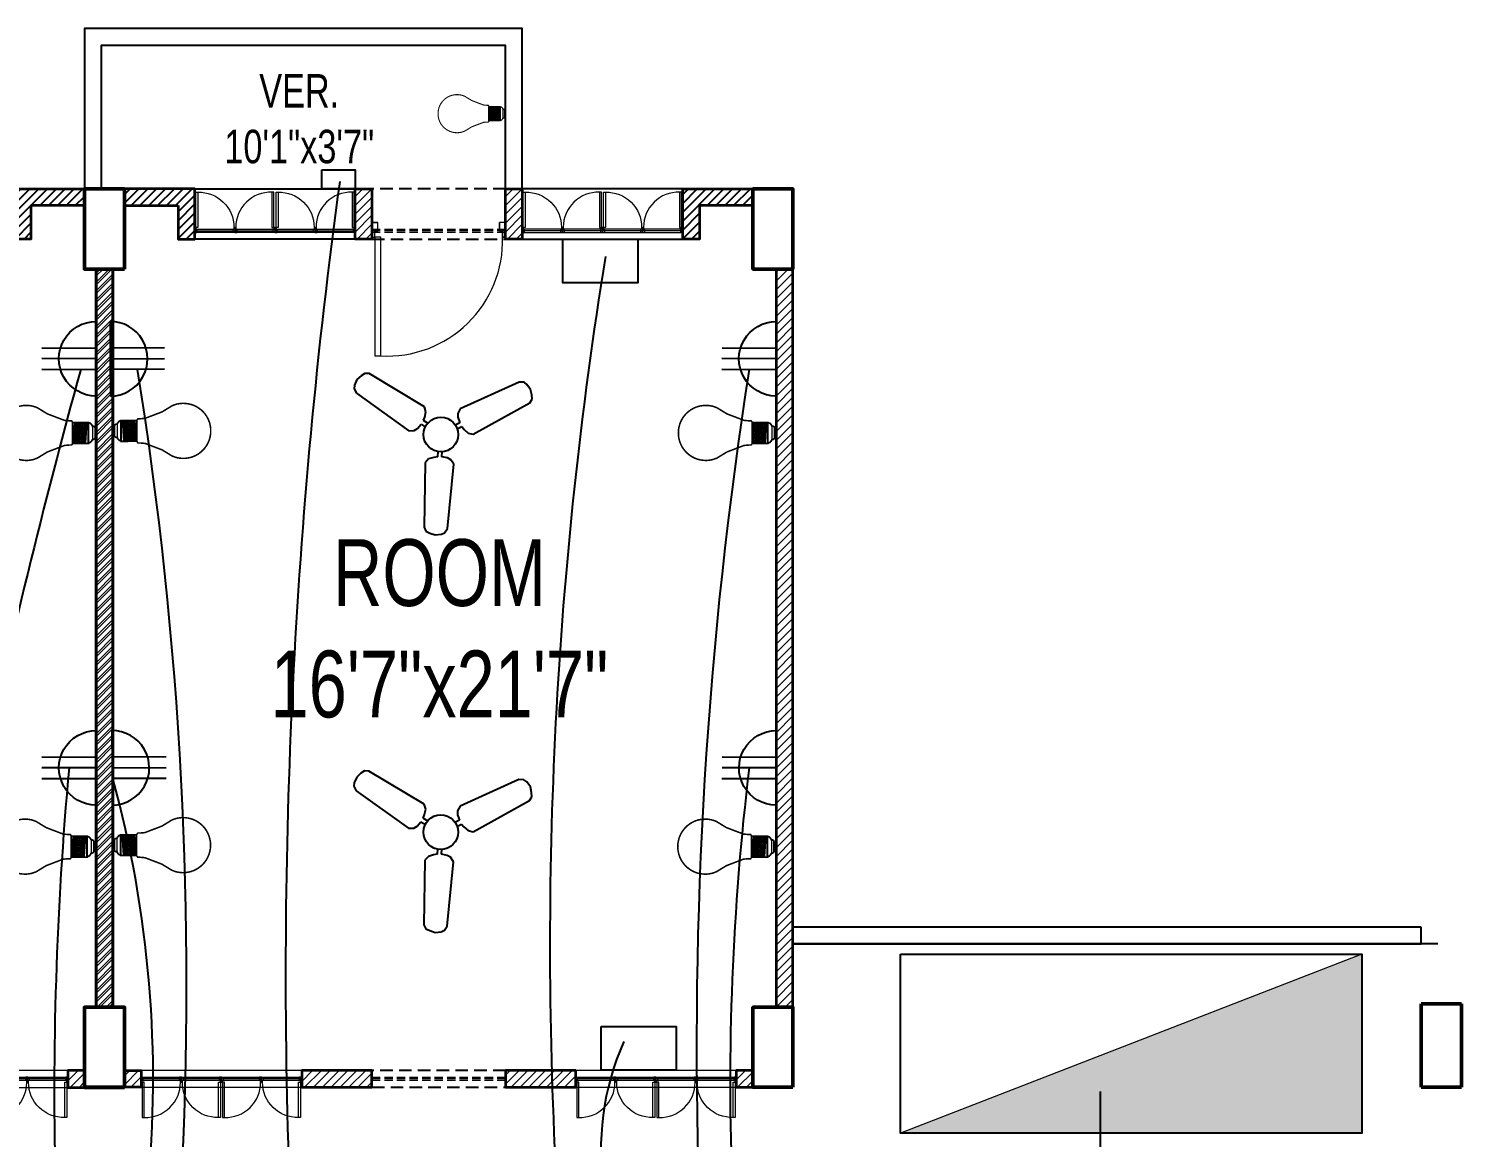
# Model space of a CAD drawing. Header units: inches. Extents: x -20263 to 10253, y -4567 to 3195.
# Drawn here: x -1494.7 to -1066, y 401.3 to 733.3 of the extents above; entities that cross this region are included whole.
import ezdxf

# ---------------------------------------------------------------- set-up
doc = ezdxf.new("R2010")
doc.units = ezdxf.units.IN
doc.header["$MEASUREMENT"] = 0
doc.linetypes.add('ACAD_ISO02W100', pattern=[15, 12, -3])
doc.linetypes.add('DASHED2', pattern=[0.375, 0.25, -0.125])
for name, color, linetype, lineweight in [('A-TEXT', 7, 'Continuous', 5), ('ar-DOOR-WOOD', 44, 'Continuous', 0), ('column', 1, 'Continuous', 50), ('Main Wall', 250, 'Continuous', 13), ('WALL_SEC_', 170, 'Continuous', 25), ('walll', 7, 'Continuous', 30)]:
    doc.layers.add(name, color=color, linetype=linetype, lineweight=lineweight)
doc.layers.add('hatch brick', color=32, linetype='Continuous', lineweight=0, transparency=0.4)
doc.layers.add('liveline', color=1, linetype='Continuous')
doc.styles.add('SIMPLE', font='romantic.ttf')
pattern_1 = [(45, (-1499768.0352, -132548.724), (-1.3258252147, 1.3258252147), [])]

# ---------------------------------------------------------------- blocks, each defined once
blk = doc.blocks.new('DOOR_45')
at = {"layer": 'ar-DOOR-WOOD'}
for p, q in [((-11008.75, 15426.44), (-11008.75, 15424.44)), ((-10968.75, 15426.44), (-11008.75, 15426.44)), ((-11008.75, 15424.44), (-10968.75, 15424.44)), ((-10968.75, 15427.44), (-10963.75, 15427.44)), ((-10968.75, 15427.44), (-10968.75, 15426.44)), ((-10968.75, 15424.44), (-10968.75, 15426.44)), ((-10968.75, 15426.44), (-10966.75, 15426.44)), ((-10966.75, 15426.44), (-10966.75, 15425.44)), ((-10966.75, 15425.44), (-10963.75, 15425.44)), ((-10963.75, 15427.44), (-10963.75, 15425.44)), ((-10968.75, 15382.44), (-10968.75, 15383.44)), ((-10968.75, 15383.44), (-10966.75, 15383.44)), ((-10968.75, 15382.44), (-10963.75, 15382.44)), ((-10966.75, 15384.44), (-10963.75, 15384.44)), ((-10966.75, 15383.44), (-10966.75, 15384.44)), ((-10963.75, 15382.44), (-10963.75, 15384.44))]:
    blk.add_line(p, q, dxfattribs=at)
for points in [[(-10968.75, 15426.44), (-11008.75, 15426.44), (-11008.75, 15424.44), (-10968.75, 15424.44)], [(-10963.75, 15427.44), (-10968.75, 15427.44), (-10968.75, 15426.44), (-10966.75, 15426.44), (-10966.75, 15425.44), (-10963.75, 15425.44)], [(-10968.75, 15383.44), (-10968.75, 15382.44), (-10963.75, 15382.44), (-10963.75, 15384.44), (-10966.75, 15384.44), (-10966.75, 15383.44)]]:
    blk.add_lwpolyline(points, close=True, dxfattribs=at)
blk.add_arc((-10969.89, 15422.35), 38.92, 176.9083, 271.677, dxfattribs=at)
blk = doc.blocks.new('DOOR_40')
at = {"layer": 'ar-DOOR-WOOD'}
for p, q in [((-11029.1, 15421.4), (-11064.1, 15421.4)), ((-11064.1, 15421.4), (-11064.1, 15419.4)), ((-11064.1, 15419.4), (-11029.1, 15419.4)), ((-11029.1, 15422.4), (-11024.1, 15422.4)), ((-11029.1, 15422.4), (-11029.1, 15421.4)), ((-11029.1, 15419.4), (-11029.1, 15421.4)), ((-11029.1, 15421.4), (-11027.1, 15421.4)), ((-11027.1, 15421.4), (-11027.1, 15420.4)), ((-11027.1, 15420.4), (-11024.1, 15420.4)), ((-11024.1, 15422.4), (-11024.1, 15420.4)), ((-11029.1, 15383.4), (-11027.1, 15383.4)), ((-11029.1, 15382.4), (-11029.1, 15383.4)), ((-11029.1, 15382.4), (-11024.1, 15382.4)), ((-11027.1, 15383.4), (-11027.1, 15384.4)), ((-11027.1, 15384.4), (-11024.1, 15384.4)), ((-11024.1, 15382.4), (-11024.1, 15384.4))]:
    blk.add_line(p, q, dxfattribs=at)
blk.add_arc((-11029.4, 15418.2), 34.8, 178.03, 270.3561, dxfattribs=at)
blk = doc.blocks.new('room 1')
h = blk.add_hatch()
h.set_pattern_fill('ANSI31', color=256, scale=15)
h.paths.add_polyline_path([(1498318.01, 133229.01), (1498318.01, 133219.01), (1498323.01, 133219.01), (1498323.01, 133234.01), (1498302.01, 133234.01), (1498302.01, 133229.01), (1498302.01, 133229.01)])
h = blk.add_hatch()
h.set_pattern_fill('ANSI31', color=256, scale=15)
h.paths.add_polyline_path([(1498474.01, 133229.01), (1498474.01, 133219.01), (1498469.01, 133219.01), (1498469.01, 133234.01), (1498490.01, 133234.01), (1498490.01, 133229.01), (1498490.01, 133229.01)])
at = {"layer": 'hatch brick'}
h = blk.add_hatch(dxfattribs=at)
h.set_pattern_fill('ANSI31', color=256, scale=15)
h.set_pattern_definition([(45, (69, 2), (-1.3258252147, 1.3258252147), [])])
h.paths.add_polyline_path([(1498376.01, 133234.01), (1498376.01, 133219.01), (1498376.01, 133219.01), (1498371.01, 133219.01), (1498371.01, 133234.01)])
h = blk.add_hatch(dxfattribs=at)
h.set_pattern_fill('ANSI31', color=256, scale=15)
h.set_pattern_definition([(45, (114, 2), (-1.3258252147, 1.3258252147), [])])
h.paths.add_polyline_path([(1498421.01, 133234.01), (1498421.01, 133219.01), (1498421.01, 133219.01), (1498416.01, 133219.01), (1498416.01, 133234.01)])
h = blk.add_hatch(dxfattribs=at)
h.set_pattern_fill('ANSI31', color=256, scale=15)
h.paths.add_polyline_path([(1498298.51, 132989.01), (1498293.51, 132989.01), (1498293.51, 133210.01), (1498298.51, 133210.01)])
h = blk.add_hatch(dxfattribs=at)
h.set_pattern_fill('ANSI31', color=256, scale=15)
h.paths.add_polyline_path([(1498493.51, 132989.01), (1498498.51, 132989.01), (1498498.51, 133210.01), (1498493.51, 133210.01)])
h = blk.add_hatch(dxfattribs=at)
h.set_pattern_fill('ANSI31', color=256, scale=15)
h.set_pattern_definition([(45, (-14.5, 0), (-1.3258252147, 1.3258252147), [])])
h.paths.add_polyline_path([(1498302.01, 132970.01), (1498307.01, 132970.01), (1498307.01, 132965.01), (1498302.01, 132965.01)])
h = blk.add_hatch(dxfattribs=at)
h.set_pattern_fill('ANSI31', color=256, scale=15)
h.set_pattern_definition([(45, (-5, -252), (-1.3258252147, 1.3258252147), [])])
h.paths.add_polyline_path([(1498376.01, 132970.01), (1498355.01, 132970.01), (1498355.01, 132965.01), (1498376.01, 132965.01)])
h = blk.add_hatch(dxfattribs=at)
h.set_pattern_fill('ANSI31', color=256, scale=15)
h.set_pattern_definition([(45, (1.2113, 4e-09), (-1.3258252147, 1.3258252147), [])])
h.paths.add_polyline_path([(1498437.01, 132970.01), (1498416.01, 132970.01), (1498416.01, 132965.01), (1498437.01, 132965.01)])
h = blk.add_hatch(dxfattribs=at)
h.set_pattern_fill('ANSI31', color=256, scale=15)
h.paths.add_polyline_path([(1498490.01, 132970.01), (1498485.01, 132970.01), (1498485.01, 132965.01), (1498490.01, 132965.01)])
for points in [[(1498323.01, 133234.01), (1498371.01, 133234.01), (1498371.01, 133219.01), (1498323.01, 133219.01)], [(1498469.01, 133234.01), (1498421.01, 133234.01), (1498421.01, 133219.01), (1498469.01, 133219.01)]]:
    blk.add_lwpolyline(points, close=True)
at = {"linetype": 'DASHED2', "ltscale": 15}
for points in [[(1498376.01, 133219.01), (1498416.01, 133219.01), (1498416.01, 133234.01), (1498376.01, 133234.01)], [(1498376.01, 132965.01), (1498416.01, 132965.01), (1498416.01, 132970.01), (1498376.01, 132970.01)]]:
    blk.add_lwpolyline(points, close=True, dxfattribs=at)
at = {"layer": 'Main Wall', "color": 1, "lineweight": 50}
for points in [[(1498302.01, 133210.01), (1498290.01, 133210.01), (1498290.01, 133234.01), (1498302.01, 133234.01), (1498302.01, 133210.01)], [(1498502.01, 133210.01), (1498490.01, 133210.01), (1498490.01, 133234.01), (1498502.01, 133234.01), (1498502.01, 133210.01)], [(1498302.01, 132965.01), (1498290.01, 132965.01), (1498290.01, 132989.01), (1498302.01, 132989.01), (1498302.01, 132965.01)], [(1498502.01, 132965.01), (1498490.01, 132965.01), (1498490.01, 132989.01), (1498502.01, 132989.01), (1498502.01, 132965.01)]]:
    blk.add_lwpolyline(points, dxfattribs=at)
at = {"layer": 'Main Wall', "lineweight": 35}
for points in [[(1498318.01, 133229.01), (1498318.01, 133219.01), (1498323.01, 133219.01), (1498323.01, 133234.01), (1498302.01, 133234.01), (1498302.01, 133229.01), (1498302.01, 133229.01), (1498302.01, 133229.01), (1498318.01, 133229.01)], [(1498474.01, 133229.01), (1498474.01, 133219.01), (1498469.01, 133219.01), (1498469.01, 133234.01), (1498490.01, 133234.01), (1498490.01, 133229.01), (1498490.01, 133229.01), (1498490.01, 133229.01), (1498474.01, 133229.01)], [(1498376.01, 132970.01), (1498376.01, 132970.01), (1498355.01, 132970.01), (1498355.01, 132965.01), (1498376.01, 132965.01), (1498376.01, 132970.01)]]:
    blk.add_lwpolyline(points, dxfattribs=at)
for points in [[(1498376.01, 133234.01), (1498376.01, 133219.01), (1498376.01, 133219.01), (1498376.01, 133219.01), (1498371.01, 133219.01), (1498371.01, 133234.01)], [(1498421.01, 133234.01), (1498421.01, 133219.01), (1498421.01, 133219.01), (1498421.01, 133219.01), (1498416.01, 133219.01), (1498416.01, 133234.01)], [(1498298.51, 132989.01), (1498293.51, 132989.01), (1498293.51, 133210.01), (1498298.51, 133210.01)], [(1498493.51, 132989.01), (1498498.51, 132989.01), (1498498.51, 133210.01), (1498493.51, 133210.01)], [(1498302.01, 132970.01), (1498307.01, 132970.01), (1498307.01, 132965.01), (1498302.01, 132965.01)], [(1498437.01, 132970.01), (1498416.01, 132970.01), (1498416.01, 132965.01), (1498437.01, 132965.01)], [(1498490.01, 132970.01), (1498485.01, 132970.01), (1498485.01, 132965.01), (1498490.01, 132965.01)]]:
    blk.add_lwpolyline(points, close=True, dxfattribs=at)
at = {"layer": 'Main Wall', "color": 150}
for points in [[(1498371.01, 133221.01), (1498323.61, 133221.01), (1498323.61, 133222.01), (1498371.01, 133222.01)], [(1498371.01, 133221.01), (1498323.61, 133221.01), (1498323.61, 133221.51), (1498371.01, 133221.51)], [(1498421.01, 133221.01), (1498468.41, 133221.01), (1498468.41, 133222.01), (1498421.01, 133222.01)], [(1498421.01, 133221.01), (1498468.41, 133221.01), (1498468.41, 133221.51), (1498421.01, 133221.51)], [(1498307.01, 132968.01), (1498354.41, 132968.01), (1498354.41, 132967.01), (1498307.01, 132967.01)], [(1498307.01, 132968.01), (1498354.41, 132968.01), (1498354.41, 132967.51), (1498307.01, 132967.51)], [(1498437.61, 132968.01), (1498484.41, 132968.01), (1498484.41, 132967.01), (1498437.61, 132967.01)], [(1498437.61, 132968.01), (1498484.41, 132968.01), (1498484.41, 132967.51), (1498437.61, 132967.51)]]:
    blk.add_lwpolyline(points, close=True, dxfattribs=at)
at = {"layer": 'Main Wall', "color": 150, "linetype": 'DASHED2', "ltscale": 10}
for points in [[(1498376.01, 133222.01), (1498416.01, 133222.01), (1498416.01, 133221.01), (1498376.01, 133221.01)], [(1498376.01, 133222.01), (1498416.01, 133222.01), (1498416.01, 133221.51), (1498376.01, 133221.51)], [(1498376.01, 132968.01), (1498416.01, 132968.01), (1498416.01, 132967.01), (1498376.01, 132967.01)], [(1498376.01, 132968.01), (1498416.01, 132968.01), (1498416.01, 132967.51), (1498376.01, 132967.51)]]:
    blk.add_lwpolyline(points, close=True, dxfattribs=at)
at = {"layer": 'Main Wall'}
for points in [[(1498307.01, 132965.01), (1498355.01, 132965.01), (1498355.01, 132970.01), (1498307.01, 132970.01)], [(1498437.01, 132965.01), (1498485.01, 132965.01), (1498485.01, 132970.01), (1498437.01, 132970.01)]]:
    blk.add_lwpolyline(points, close=True, dxfattribs=at)
at = {"layer": 'Main Wall', "extrusion": (0, 0, -1)}
for name, p, xscale, yscale, zscale, rotation in [('DOOR_40', (-1502949.75, 129913.77), 0.2999999999999545, 0.2999999999999545, -0.2999999999999545, 270), ('DOOR_40', (-1502973.75, 129913.77), 0.2999999999999545, 0.2999999999999545, -0.2999999999999545, 270), ('DOOR_40', (-1493818.28, 129913.77), -0.2999999999999545, 0.2999999999999545, -0.2999999999999545, 90), ('DOOR_40', (-1493842.28, 129913.77), -0.2999999999999545, 0.2999999999999545, -0.2999999999999545, 90), ('DOOR_45', (-1512089.3, 142969.57), -0.8888888888889142, 0.8888888888889142, -0.8888888888889142, 270), ('DOOR_45', (-1512089.3, 123219.46), 0.8888888888889142, 0.8888888888889142, -0.8888888888889142, 270), ('DOOR_40', (-1493704.28, 136275.25), 0.2999999999999545, 0.2999999999999545, -0.2999999999999545, 90), ('DOOR_40', (-1493728.28, 136275.25), 0.2999999999999545, 0.2999999999999545, -0.2999999999999545, 90), ('DOOR_40', (-1493834.28, 136275.25), 0.2999999999999545, 0.2999999999999545, -0.2999999999999545, 90), ('DOOR_40', (-1493858.28, 136275.25), 0.2999999999999545, 0.2999999999999545, -0.2999999999999545, 90)]:
    blk.add_blockref(name, p, dxfattribs=dict(at, xscale=xscale, yscale=yscale, zscale=zscale, rotation=rotation))
at = {"layer": 'Main Wall'}
for p, xscale, yscale, zscale, rotation in [((1493720.28, 129913.77), 0.2999999999999545, 0.2999999999999545, 0.2999999999999545, 270), ((1493744.28, 129913.77), 0.2999999999999545, 0.2999999999999545, 0.2999999999999545, 270), ((1503047.75, 129913.77), -0.2999999999999545, 0.2999999999999545, 0.2999999999999546, 90), ((1503071.75, 129913.77), -0.2999999999999545, 0.2999999999999545, 0.2999999999999546, 90), ((1502933.75, 136275.25), 0.2999999999999546, 0.2999999999999546, 0.2999999999999546, 90), ((1502957.75, 136275.25), 0.2999999999999546, 0.2999999999999546, 0.2999999999999546, 90), ((1503063.75, 136275.25), 0.2999999999999546, 0.2999999999999546, 0.2999999999999546, 90), ((1503087.75, 136275.25), 0.2999999999999546, 0.2999999999999546, 0.2999999999999546, 90)]:
    blk.add_blockref('DOOR_40', p, dxfattribs=dict(at, xscale=xscale, yscale=yscale, zscale=zscale, rotation=rotation))
blk = doc.blocks.new('LED')
for p, q in [((-11.6, -7.7), (11.7, -7.7)), ((-11.6, -11), (11.7, -9.6)), ((-11.6, -13.3), (11.7, -11.8)), ((-11.5, -15.5), (11.8, -14.1)), ((-11.3, -17.8), (11.9, -16.3)), ((-12.1, -25.6), (11.9, -25.6)), ((-11.2, -20), (12.1, -18.6)), ((-11.2, -22.2), (12.1, -20.8)), ((-11.2, -24.5), (12.1, -23.1))]:
    blk.add_line(p, q)
at = {"lineweight": 9}
blk.add_line((7.8, -3.1), (-7.8, -3.1), dxfattribs=at)
for points, const_width in [([(5.3, 0), (5.4, 0), (5.7, 0), (6.1, -0.1), (6.6, -0.3), (7, -0.6), (7.2, -0.9), (7.4, -1.2), (7.5, -1.5), (7.7, -2), (7.7, -2.5), (7.8, -3.1), (7.7, -2.5), (7.7, -2), (7.5, -1.5), (7.4, -1.2), (7.2, -0.9), (7, -0.6), (6.6, -0.3), (6.1, -0.1), (5.7, 0), (5.4, 0), (5.3, 0), (-5.3, 0), (-5.4, 0), (-5.5, 0), (-5.8, 0), (-6.1, -0.1), (-6.4, -0.2), (-6.7, -0.5), (-7, -0.7), (-7.3, -1.1), (-7.6, -1.7), (-7.7, -2.3), (-7.8, -3.1), (-7.8, -3.1), (-7.9, -3.2), (-8.1, -3.2), (-8.3, -3.3), (-8.9, -3.6), (-9.6, -4.1), (-10.3, -4.7), (-11, -5.4), (-11.2, -5.9), (-11.4, -6.4), (-11.6, -7), (-11.6, -7.7), (-12.2, -7.7), (-12.1, -26)], 2), ([(-5.3, 0), (-5.4, 0), (-5.5, 0), (-5.8, 0), (-6.1, -0.1), (-6.4, -0.2), (-6.7, -0.5), (-7, -0.7), (-7.3, -1.1), (-7.6, -1.7), (-7.7, -2.3), (-7.8, -3.1)], 1), ([(11.9, -26.1), (11.9, -7.7), (11.7, -7.7), (11.6, -7), (11.4, -6.4), (11.2, -5.9), (11, -5.4), (10.3, -4.7), (9.6, -4.1), (8.9, -3.6), (8.3, -3.3), (7.9, -3.2), (7.8, -3.1), (7.8, -3.1)], 2), ([(-0.1, -111.1), (-0.2, -111.1), (-1, -111.1), (-1.8, -111.1), (-2.6, -111.1), (-3.4, -111), (-4.2, -110.9), (-5, -110.8), (-5.8, -110.6), (-6.6, -110.5), (-7.4, -110.3), (-8.1, -110.1), (-8.9, -109.9), (-9.6, -109.7), (-10.4, -109.5), (-11.1, -109.2), (-11.8, -108.9), (-12.5, -108.7), (-13.2, -108.3), (-13.9, -108), (-14.6, -107.7), (-15.3, -107.3), (-16, -106.9), (-16.6, -106.6), (-17.3, -106.2), (-17.9, -105.7), (-18.5, -105.3), (-19.2, -104.8), (-19.8, -104.4), (-20.4, -103.9), (-20.9, -103.4), (-21.5, -102.9), (-22.1, -102.4), (-22.6, -101.9), (-23.1, -101.3), (-23.7, -100.8), (-24.2, -100.2), (-24.6, -99.6), (-25.1, -99), (-25.6, -98.4), (-26, -97.8), (-26.5, -97.2), (-26.9, -96.5), (-27.3, -95.9), (-27.7, -95.2), (-28.1, -94.6), (-28.4, -93.9), (-28.8, -93.2), (-29.1, -92.5), (-29.4, -91.8), (-29.7, -91.1), (-30, -90.4), (-30.2, -89.6), (-30.5, -88.9), (-30.7, -88.1), (-30.9, -87.4), (-31.1, -86.6), (-31.2, -85.9), (-31.4, -85.1), (-31.5, -84.3), (-31.6, -83.5), (-31.7, -82.7), (-31.8, -81.9), (-31.8, -81.1), (-31.9, -80.3), (-31.9, -79.5), (-31.9, -78.2), (-31.8, -77), (-31.7, -75.8), (-31.5, -74.6), (-31.3, -73.4), (-31.1, -72.2), (-30.8, -71.1), (-30.4, -69.9), (-30, -68.8), (-29.6, -67.7), (-29.2, -66.6), (-22.1, -55), (-14.6, -35.3), (-14.1, -29.7), (-14.1, -27.1), (-12.1, -25.6)], 1.8), ([(-0.1, -111.1), (0, -111.1), (0.8, -111.1), (1.6, -111.1), (2.5, -111.1), (3.3, -111), (4, -110.9), (4.8, -110.8), (5.6, -110.6), (6.4, -110.5), (7.2, -110.3), (7.9, -110.1), (8.7, -109.9), (9.4, -109.7), (10.2, -109.5), (10.9, -109.2), (11.6, -108.9), (12.3, -108.7), (13, -108.3), (13.7, -108), (14.4, -107.7), (15.1, -107.3), (15.8, -106.9), (16.4, -106.6), (17.1, -106.2), (17.7, -105.7), (18.3, -105.3), (19, -104.8), (19.6, -104.4), (20.2, -103.9), (20.7, -103.4), (21.3, -102.9), (21.9, -102.4), (22.4, -101.9), (22.9, -101.3), (23.5, -100.8), (24, -100.2), (24.5, -99.6), (24.9, -99), (25.4, -98.4), (25.8, -97.8), (26.3, -97.2), (26.7, -96.5), (27.1, -95.9), (27.5, -95.2), (27.9, -94.6), (28.2, -93.9), (28.6, -93.2), (28.9, -92.5), (29.2, -91.8), (29.5, -91.1), (29.8, -90.4), (30, -89.6), (30.3, -88.9), (30.5, -88.1), (30.7, -87.4), (30.9, -86.6), (31, -85.9), (31.2, -85.1), (31.3, -84.3), (31.4, -83.5), (31.5, -82.7), (31.6, -81.9), (31.6, -81.1), (31.7, -80.3), (31.7, -79.5), (31.7, -78.2), (31.6, -77), (31.5, -75.8), (31.3, -74.6), (31.1, -73.4), (30.9, -72.2), (30.6, -71.1), (30.2, -69.9), (29.9, -68.8), (29.4, -67.7), (29, -66.6), (21.9, -55), (14.4, -35.3), (13.9, -29.7), (13.9, -27.1), (11.9, -25.6)], 1.8)]:
    blk.add_lwpolyline(points, dxfattribs=dict(const_width=const_width))
at = {"color": 7, "lineweight": 20}
blk.add_open_spline([(-9.8, -25.6), (-9.8, -25.6), (9.4, -25.6), (9.4, -25.6)], degree=3, dxfattribs=at)
blk = doc.blocks.new('6')
at = {"color": 7}
for p, q in [((3268.2, -2243.2), (3260.1, -2275.1)), ((3285.1, -2227.8), (3268.2, -2243.2)), ((3322, -2211.4), (3285.1, -2227.8)), ((3358.8, -2210.9), (3322, -2211.4)), ((3387.4, -2214.9), (3358.8, -2210.9)), ((3407.5, -2235.6), (3387.4, -2214.9)), ((3532.6, -2638.3), (3407.5, -2235.6)), ((3260.1, -2275.1), (3351.4, -2686.9)), ((3351.4, -2686.9), (3378.5, -2709.3)), ((3378.5, -2709.3), (3403, -2714.4)), ((3403, -2714.4), (3440.1, -2709.5)), ((3440.1, -2709.5), (3449.6, -2742.4)), ((3467.6, -2701.4), (3489.2, -2689.8)), ((3476.7, -2735.2), (3467.6, -2701.4)), ((3489.2, -2689.8), (3518.4, -2668.9)), ((3518.4, -2668.9), (3532.6, -2638.3)), ((3698.5, -2804), (3665.6, -2816.2)), ((4100.8, -2930.8), (3698.5, -2804)), ((3594.1, -2888.3), (3627.9, -2897.4)), ((3634.6, -2869.5), (3601.3, -2861.3)), ((3627.9, -2897.4), (3627.1, -2921.8)), ((3649, -2834.9), (3634.6, -2869.5)), ((3665.6, -2816.2), (3649, -2834.9)), ((3290.9, -2913.4), (3004.7, -3223.2)), ((3324.5, -2910.5), (3290.9, -2913.4)), ((3357.2, -2925.3), (3324.5, -2910.5)), ((3378, -2938.2), (3357.2, -2925.3)), ((3402.8, -2913.4), (3378, -2938.2)), ((3398.8, -2958), (3422.6, -2933.2)), ((3421.6, -2987.7), (3398.8, -2958)), ((3429.5, -3011.4), (3421.6, -2987.7)), ((3627.1, -2921.8), (3630.6, -2957.5)), ((3630.6, -2957.5), (3650, -2985.2)), ((3650, -2985.2), (4061.4, -3078.2)), ((4124.4, -2953.8), (4100.8, -2930.8)), ((4129.3, -2976.1), (4124.4, -2953.8)), ((4125, -3016.3), (4129.3, -2976.1)), ((3112.6, -3331), (3423.5, -3046)), ((3423.5, -3046), (3429.5, -3011.4)), ((4061.4, -3078.2), (4089.3, -3071.2)), ((4089.3, -3071.2), (4107, -3048.4)), ((4107, -3048.4), (4125, -3016.3)), ((3004.7, -3223.2), (2996.8, -3250.9)), ((2996.8, -3250.9), (3007.7, -3277.6)), ((3007.7, -3277.6), (3026.5, -3309.3)), ((3026.5, -3309.3), (3059.1, -3333)), ((3059.1, -3333), (3080.9, -3339.9)), ((3080.9, -3339.9), (3112.6, -3331))]:
    blk.add_line(p, q, dxfattribs=at)
blk.add_circle((3491.2, -2845.6), 113.2, dxfattribs=at)
blk = doc.blocks.new('3 pin')
at = {"layer": 'WALL_SEC_', "color": 3, "lineweight": 25}
for p, q in [((10035.5, 6358.5), (10035.5, 6351.5)), ((10045.69, 6353.52), (10035.5, 6353.52)), ((10035.5, 6351.5), (10035.5, 6344.5)), ((10035.5, 6351.5), (10045.69, 6351.5)), ((10045.69, 6349.48), (10035.5, 6349.48))]:
    blk.add_line(p, q, dxfattribs=at)
blk.add_arc((10035.5, 6351.5), 7, 270, 90, dxfattribs=at)

msp = doc.modelspace()

# ---------------------------------------------------------------- hatches: boundary and pattern name
h = msp.add_hatch()
h.set_pattern_fill('ANSI31', color=256, scale=15)
h.set_pattern_definition(pattern_1)
h.paths.add_polyline_path([(-1450.022, 680.289), (-1450.022, 670.289), (-1445.022, 670.289), (-1445.022, 685.289), (-1466.022, 685.289), (-1466.022, 680.289), (-1466.022, 680.289)])
h = msp.add_hatch()
h.set_pattern_fill('ANSI31', color=256, scale=15)
h.set_pattern_definition(pattern_1)
h.paths.add_polyline_path([(-1294.022, 680.289), (-1294.022, 670.289), (-1299.022, 670.289), (-1299.022, 685.289), (-1278.022, 685.289), (-1278.022, 680.289), (-1278.022, 680.289)])
at = {"layer": 'hatch brick'}
h = msp.add_hatch(dxfattribs=at)
h.set_pattern_fill('ANSI31', color=256, scale=15)
h.set_pattern_definition([(45, (-1499699.0352, -132546.724), (-1.3258252147, 1.3258252147), [])])
h.paths.add_polyline_path([(-1392.022, 685.289), (-1392.022, 670.289), (-1392.022, 670.289), (-1397.022, 670.289), (-1397.022, 685.289)])
h = msp.add_hatch(dxfattribs=at)
h.set_pattern_fill('ANSI31', color=256, scale=15)
h.set_pattern_definition([(45, (-1499654.0352, -132546.724), (-1.3258252147, 1.3258252147), [])])
h.paths.add_polyline_path([(-1347.022, 685.289), (-1347.022, 670.289), (-1347.022, 670.289), (-1352.022, 670.289), (-1352.022, 685.289)])
h = msp.add_hatch(dxfattribs=at)
h.set_pattern_fill('ANSI31', color=256, scale=15)
h.set_pattern_definition(pattern_1)
h.paths.add_polyline_path([(-1469.522, 440.289), (-1474.522, 440.289), (-1474.522, 661.289), (-1469.522, 661.289)])
h = msp.add_hatch(dxfattribs=at)
h.set_pattern_fill('ANSI31', color=256, scale=15)
h.set_pattern_definition([(45, (-1499764.5352, -132548.724), (-1.3258252147, 1.3258252147), [])])
h.paths.add_polyline_path([(-1271.022, 440.289), (-1266.022, 440.289), (-1266.022, 661.289), (-1271.022, 661.289)])
h = msp.add_hatch(dxfattribs=at)
h.set_pattern_fill('ANSI31', color=256, scale=15)
h.set_pattern_definition([(45, (-1499782.5352, -132548.724), (-1.3258252147, 1.3258252147), [])])
h.paths.add_polyline_path([(-1466.022, 421.289), (-1461.022, 421.289), (-1461.022, 416.289), (-1466.022, 416.289)])
h = msp.add_hatch(dxfattribs=at)
h.set_pattern_fill('ANSI31', color=256, scale=15)
h.set_pattern_definition([(45, (-1499773.0352, -132800.724), (-1.3258252147, 1.3258252147), [])])
h.paths.add_polyline_path([(-1392.022, 421.289), (-1413.022, 421.289), (-1413.022, 416.289), (-1392.022, 416.289)])
h = msp.add_hatch(dxfattribs=at)
h.set_pattern_fill('ANSI31', color=256, scale=15)
h.set_pattern_definition([(45, (-1499766.8239, -132548.724), (-1.3258252147, 1.3258252147), [])])
h.paths.add_polyline_path([(-1331.022, 421.289), (-1352.022, 421.289), (-1352.022, 416.289), (-1331.022, 416.289)])
h = msp.add_hatch(dxfattribs=at)
h.set_pattern_fill('ANSI31', color=256, scale=15)
h.set_pattern_definition(pattern_1)
h.paths.add_polyline_path([(-1278.022, 421.289), (-1283.022, 421.289), (-1283.022, 416.289), (-1278.022, 416.289)])
at = {"layer": 'walll', "linetype": 'ACAD_ISO02W100', "lineweight": 20}
h = msp.add_hatch(color=7, dxfattribs=at)
h.dxf.hatch_style = 1
h.paths.add_polyline_path([(-1095.824, 402.594), (-1095.824, 456.135), (-1233.794, 402.594)])

# ---------------------------------------------------------------- linework, layer by layer
for p, q in [((-1078.022, 464.289), (-1266.022, 464.289)), ((-1073.022, 459.289), (-1266.022, 459.289))]:
    msp.add_line(p, q)
at = {"color": 7, "lineweight": 20}
msp.add_line((-1095.824, 456.135), (-1233.794, 402.594), dxfattribs=at)
for points in [[(-1347.022, 685.289), (-1347.022, 733.289), (-1478.022, 733.289), (-1478.022, 685.289)], [(-1352.022, 685.289), (-1352.022, 728.289), (-1473.022, 728.289), (-1473.022, 685.289)]]:
    msp.add_lwpolyline(points)
at = {"color": 116, "true_color": 0x136734}
for points in [[(-1406.98, 691.034), (-1397.022, 691.034), (-1397.022, 685.289), (-1406.98, 685.289)], [(-1334.911, 670.263), (-1312.404, 670.263), (-1312.404, 657.179), (-1334.911, 657.179)], [(-1323.451, 434.522), (-1300.944, 434.522), (-1300.944, 421.438), (-1323.451, 421.438)]]:
    msp.add_lwpolyline(points, close=True, dxfattribs=at)
for points in [[(-1445.022, 685.289), (-1397.022, 685.289), (-1397.022, 670.289), (-1445.022, 670.289)], [(-1299.022, 685.289), (-1347.022, 685.289), (-1347.022, 670.289), (-1299.022, 670.289)], [(-1078.022, 464.289), (-1266.022, 464.289), (-1266.022, 459.289), (-1078.022, 459.289)]]:
    msp.add_lwpolyline(points, close=True)
at = {"linetype": 'DASHED2', "ltscale": 15}
for points in [[(-1392.022, 670.289), (-1352.022, 670.289), (-1352.022, 685.289), (-1392.022, 685.289)], [(-1392.022, 416.289), (-1352.022, 416.289), (-1352.022, 421.289), (-1392.022, 421.289)]]:
    msp.add_lwpolyline(points, close=True, dxfattribs=at)
at = {"color": 7, "lineweight": -3}
msp.add_lwpolyline([(-1233.794, 456.135), (-1095.824, 456.135), (-1095.824, 402.594), (-1233.794, 402.594)], close=True, dxfattribs=at)
at = {"layer": 'column', "ltscale": 2000}
for p, q in [((-1078.022, 441.289), (-1066.022, 441.289)), ((-1078.022, 441.289), (-1078.022, 416.289)), ((-1078.022, 441.289), (-1066.022, 441.289)), ((-1078.022, 441.289), (-1078.022, 416.289)), ((-1066.022, 441.289), (-1066.022, 416.289)), ((-1066.022, 441.289), (-1066.022, 416.289)), ((-1066.022, 416.289), (-1078.022, 416.289)), ((-1066.022, 416.289), (-1078.022, 416.289))]:
    msp.add_line(p, q, dxfattribs=at)
at = {"layer": 'liveline'}
msp.add_line((-1174.141, 415.021), (-1174.141, 385.021), dxfattribs=at)
for centre, radius, start, end in [((330.234, 450.021), 1748.084, 172.191471, 182.130953), ((-51.716, 458.771), 1287.04, 170.778508, 183.284964), ((567.571, 66.093), 2123.301, 164.564219, 171.361255), ((-2602.001, 447.521), 1154.554, 356.896864, 9.156882), ((17.347, 428.771), 1312.217, 171.123417, 181.910626), ((-424.503, 415.021), 1062.561, 174.764664, 181.617886), ((-496.508, 417.521), 788.303, 173.118228, 182.362849), ((-1799.724, 418.771), 342.252, 354.34078, 15.24864), ((-1243.394, 397.63), 80.089, 156.1435, 189.05764)]:
    msp.add_arc(centre, radius, start, end, dxfattribs=at)
at = {"layer": 'Main Wall', "color": 1, "lineweight": 50}
for points in [[(-1466.022, 661.289), (-1478.022, 661.289), (-1478.022, 685.289), (-1466.022, 685.289), (-1466.022, 661.289)], [(-1266.022, 661.289), (-1278.022, 661.289), (-1278.022, 685.289), (-1266.022, 685.289), (-1266.022, 661.289)], [(-1466.022, 416.289), (-1478.022, 416.289), (-1478.022, 440.289), (-1466.022, 440.289), (-1466.022, 416.289)], [(-1266.022, 416.289), (-1278.022, 416.289), (-1278.022, 440.289), (-1266.022, 440.289), (-1266.022, 416.289)]]:
    msp.add_lwpolyline(points, dxfattribs=at)
at = {"layer": 'Main Wall', "lineweight": 35}
for points in [[(-1450.022, 680.289), (-1450.022, 670.289), (-1445.022, 670.289), (-1445.022, 685.289), (-1466.022, 685.289), (-1466.022, 680.289), (-1466.022, 680.289), (-1466.022, 680.289), (-1450.022, 680.289)], [(-1294.022, 680.289), (-1294.022, 670.289), (-1299.022, 670.289), (-1299.022, 685.289), (-1278.022, 685.289), (-1278.022, 680.289), (-1278.022, 680.289), (-1278.022, 680.289), (-1294.022, 680.289)], [(-1392.022, 421.289), (-1392.022, 421.289), (-1413.022, 421.289), (-1413.022, 416.289), (-1392.022, 416.289), (-1392.022, 421.289)]]:
    msp.add_lwpolyline(points, dxfattribs=at)
for points in [[(-1392.022, 685.289), (-1392.022, 670.289), (-1392.022, 670.289), (-1392.022, 670.289), (-1397.022, 670.289), (-1397.022, 685.289)], [(-1347.022, 685.289), (-1347.022, 670.289), (-1347.022, 670.289), (-1347.022, 670.289), (-1352.022, 670.289), (-1352.022, 685.289)], [(-1469.522, 440.289), (-1474.522, 440.289), (-1474.522, 661.289), (-1469.522, 661.289)], [(-1271.022, 440.289), (-1266.022, 440.289), (-1266.022, 661.289), (-1271.022, 661.289)], [(-1466.022, 421.289), (-1461.022, 421.289), (-1461.022, 416.289), (-1466.022, 416.289)], [(-1331.022, 421.289), (-1352.022, 421.289), (-1352.022, 416.289), (-1331.022, 416.289)], [(-1278.022, 421.289), (-1283.022, 421.289), (-1283.022, 416.289), (-1278.022, 416.289)]]:
    msp.add_lwpolyline(points, close=True, dxfattribs=at)
at = {"layer": 'Main Wall', "color": 150}
for points in [[(-1397.022, 672.289), (-1444.422, 672.289), (-1444.422, 673.289), (-1397.022, 673.289)], [(-1347.022, 672.289), (-1299.622, 672.289), (-1299.622, 673.289), (-1347.022, 673.289)], [(-1397.022, 672.289), (-1444.422, 672.289), (-1444.422, 672.789), (-1397.022, 672.789)], [(-1347.022, 672.289), (-1299.622, 672.289), (-1299.622, 672.789), (-1347.022, 672.789)], [(-1461.022, 419.289), (-1413.622, 419.289), (-1413.622, 418.289), (-1461.022, 418.289)], [(-1461.022, 419.289), (-1413.622, 419.289), (-1413.622, 418.789), (-1461.022, 418.789)], [(-1330.422, 419.289), (-1283.622, 419.289), (-1283.622, 418.289), (-1330.422, 418.289)], [(-1330.422, 419.289), (-1283.622, 419.289), (-1283.622, 418.789), (-1330.422, 418.789)]]:
    msp.add_lwpolyline(points, close=True, dxfattribs=at)
at = {"layer": 'Main Wall', "color": 150, "linetype": 'DASHED2', "ltscale": 10}
for points in [[(-1392.022, 673.289), (-1352.022, 673.289), (-1352.022, 672.289), (-1392.022, 672.289)], [(-1392.022, 673.289), (-1352.022, 673.289), (-1352.022, 672.789), (-1392.022, 672.789)], [(-1392.022, 419.289), (-1352.022, 419.289), (-1352.022, 418.289), (-1392.022, 418.289)], [(-1392.022, 419.289), (-1352.022, 419.289), (-1352.022, 418.789), (-1392.022, 418.789)]]:
    msp.add_lwpolyline(points, close=True, dxfattribs=at)
at = {"layer": 'Main Wall'}
for points in [[(-1461.022, 416.289), (-1413.022, 416.289), (-1413.022, 421.289), (-1461.022, 421.289)], [(-1331.022, 416.289), (-1283.022, 416.289), (-1283.022, 421.289), (-1331.022, 421.289)]]:
    msp.add_lwpolyline(points, close=True, dxfattribs=at)

# ---------------------------------------------------------------- block references
at = {"color": 1}
for p, xscale, yscale, zscale, rotation in [((-1352.294, 707.84), -0.1793349189005943, 0.1793349189005943, 0.1793349189005943, 269.9999999998945), ((-1474.858, 612.263), -0.2590482185936613, 0.2590482185936613, 0.2590482185936613, 270), ((-1469.023, 612.875), 0.2590482185936613, 0.2590482185936613, 0.2590482185936613, 90), ((-1271.518, 612.263), -0.2590482185936613, 0.2590482185936613, 0.2590482185936613, 270), ((-1475.238, 488.388), -0.2590482185936613, 0.2590482185936613, 0.2590482185936613, 270), ((-1469.091, 488.832), 0.2590482185936613, 0.2590482185936613, 0.2590482185936613, 90), ((-1271.689, 488.388), -0.2590482185936613, 0.2590482185936613, 0.2590482185936613, 270)]:
    msp.add_blockref('LED', p, dxfattribs=dict(at, xscale=xscale, yscale=yscale, zscale=zscale, rotation=rotation))
at = {"extrusion": (0, 0, -1), "xscale": -1, "zscale": -1}
msp.add_blockref('room 1', (1499968.035, -132548.724), dxfattribs=at)
at = {"color": 40, "true_color": 0xf8d731, "xscale": 0.04578869434389712, "yscale": 0.04578869434389712, "zscale": 0.04578869434389712, "rotation": 41.8550425353075}
for p in [(-1577.364, 602.119), (-1577.428, 483.096)]:
    msp.add_blockref('6', p, dxfattribs=at)
at = {"layer": 'Main Wall', "extrusion": (0, 0, -1), "xscale": 0.2999999999999545, "yscale": 0.2999999999999545}
for p, zscale, rotation in [((-3181.712, -2634.951), -0.2999999999999545, 270), ((-3205.712, -2634.951), -0.2999999999999545, 270), ((-3279.712, -2634.951), -0.2999999999999546, 270), ((-3303.712, -2634.951), -0.2999999999999546, 270), ((6063.755, 3726.529), -0.2999999999999545, 90), ((6039.755, 3726.529), -0.2999999999999545, 90), ((5933.755, 3726.529), -0.2999999999999545, 90), ((5909.755, 3726.529), -0.2999999999999545, 90)]:
    msp.add_blockref('DOOR_40', p, dxfattribs=dict(at, zscale=zscale, rotation=rotation))
at = {"layer": 'Main Wall'}
for name, p, xscale, yscale, zscale, rotation in [('DOOR_40', (-6047.755, -2634.951), 0.2999999999999545, 0.2999999999999545, 0.2999999999999545, 270), ('DOOR_40', (-6023.755, -2634.951), 0.2999999999999545, 0.2999999999999545, 0.2999999999999545, 270), ('DOOR_40', (-5949.755, -2634.951), 0.2999999999999545, 0.2999999999999545, 0.2999999999999545, 270), ('DOOR_40', (-5925.755, -2634.951), 0.2999999999999545, 0.2999999999999545, 0.2999999999999545, 270), ('DOOR_45', (12321.262, 10420.844), 0.8888888888889142, 0.8888888888889142, 0.8888888888889142, 90), ('DOOR_40', (3165.712, 3726.529), 0.2999999999999546, 0.2999999999999546, 0.2999999999999546, 90), ('DOOR_40', (3189.712, 3726.529), 0.2999999999999546, 0.2999999999999546, 0.2999999999999546, 90), ('DOOR_40', (3295.712, 3726.529), 0.2999999999999546, 0.2999999999999546, 0.2999999999999546, 90), ('DOOR_40', (3319.712, 3726.529), 0.2999999999999546, 0.2999999999999546, 0.2999999999999546, 90)]:
    msp.add_blockref(name, p, dxfattribs=dict(at, xscale=xscale, yscale=yscale, zscale=zscale, rotation=rotation))
at = {"layer": 'WALL_SEC_', "color": 3, "lineweight": 18, "yscale": 1.593189739815701, "zscale": 1.593189739815701}
for p, xscale, rotation in [((14478.85, -9539.928), -1.593189739815701, 359.8018928796772), ((-17423.665, -9539.928), 1.593189739815701, 0.1981071203228082), ((14682.35, -9539.928), -1.593189739815701, 359.8018928796772), ((14478.861, -9662.418), -1.593189739815701, 359.8018928796772), ((-17423.144, -9662.397), 1.593189739815701, 0.1981071203228082), ((14682.361, -9662.418), -1.593189739815701, 359.8018928796772)]:
    msp.add_blockref('3 pin', p, dxfattribs=dict(at, xscale=xscale, rotation=rotation))

# ---------------------------------------------------------------- texts
at = {"layer": 'A-TEXT', "attachment_point": 9, "style": 'SIMPLE'}
for s, insert, char_height, width in [('\\pxqc;{\\fSwis721 LtCn BT|b0|i0|c0|p34;VER.\\P10\'1"x3\'7"}', (-1377.022, 692.856), 10, 73.45933), ('\\pxqc;{\\fSwis721 LtCn BT|b0|i0|c0|p34;ROOM\\P16\'7"x21\'7"}', (-1298.331, 526.786), 20, 146.91866)]:
    msp.add_mtext(s, dxfattribs=dict(at, insert=insert, char_height=char_height, width=width))

doc.saveas('drawing.dxf')
